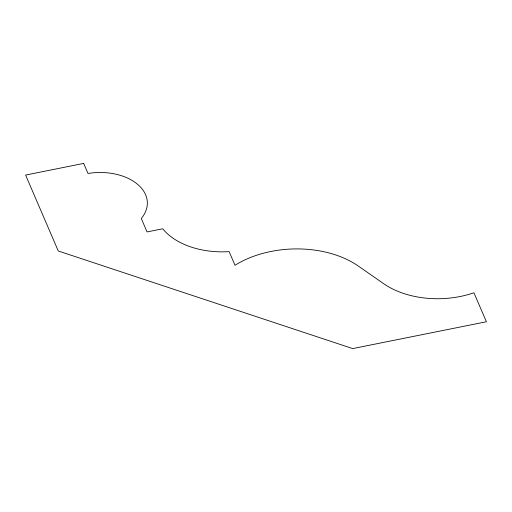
<?xml version="1.0" encoding="UTF-8"?>
<svg xmlns="http://www.w3.org/2000/svg" width="512" height="512" viewBox="0 0 512 512"><rect width="100%" height="100%" fill="white"/><g stroke="black" fill="none" stroke-linecap="round" stroke-linejoin="round"><path stroke-width="0.77" d="M83.667 163.411L25.6 175.059L58.272 250.989L352.704 348.589L486.4 321.76L473.926 292.774A75.872 49.178 -2.1 0 1 383.699 283.706L358.368 266.08A86.714 56.198 -2.1 0 0 234.995 265.274L229.12 251.622A69.427 44.998 -2.1 0 1 162.72 228.787L147.059 231.93L141.28 218.509A48.794 31.622 -2.1 0 0 137.619 184.346A48.794 31.622 -2.1 0 0 88 173.478L83.667 163.411"/></g></svg>
